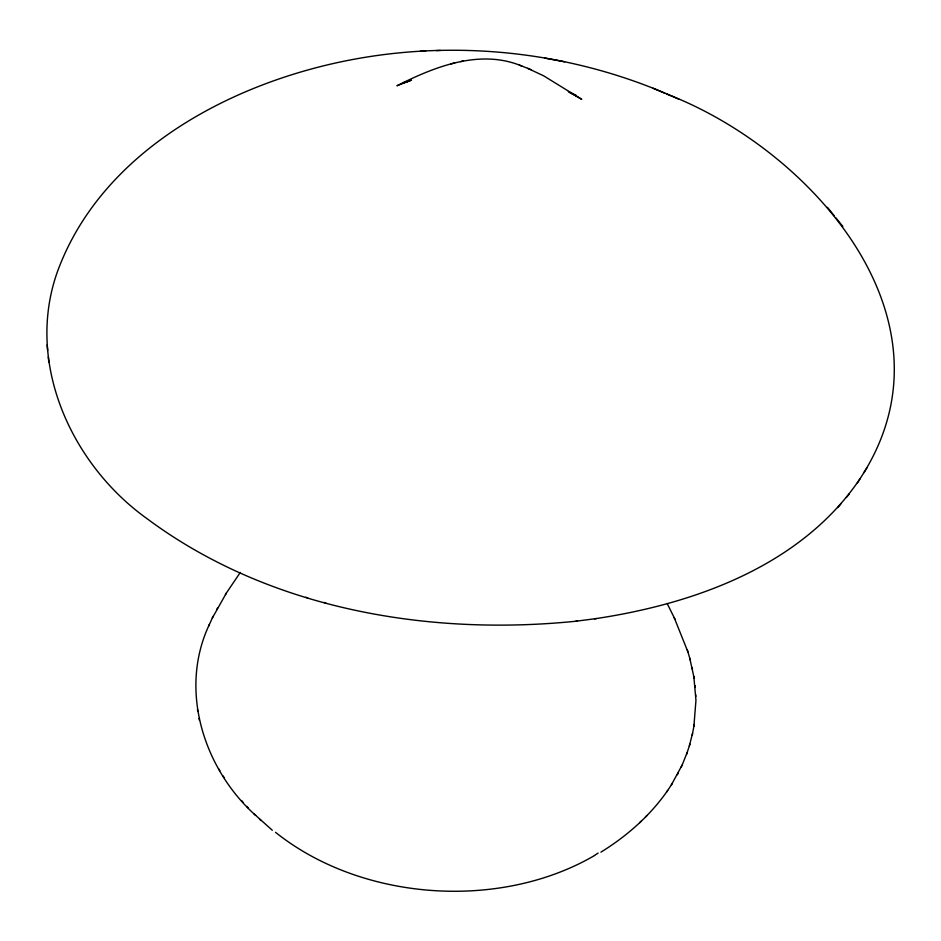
<?xml version="1.0" encoding="UTF-8"?>
<svg xmlns="http://www.w3.org/2000/svg" width="941" height="941" viewBox="0 0 941 941"><rect width="100%" height="100%" fill="white"/><g stroke="black" fill="none" stroke-linecap="round" stroke-linejoin="round"><path stroke-width="1.41" d="M693.893 726.287L695.952 700.316L693.811 676.332M689.33 745.978L692.564 733.345M692.235 735.168L694.235 724.464M671.345 784.923L682.119 765.127L687.106 752.682M686.518 754.47L689.918 744.178M209.408 624.401C178.425 689.659 203.621 768.726 255.611 815.388M212.301 618.084L226.428 592.959L240.32 572.399M208.62 626.141L213.078 616.367M677.355 774.749L678.226 773.02M681.249 766.88L682.119 765.127M863.885 472.664C960.196 316.505 809.401 148.702 666.569 93.994M225.475 594.547L226.428 592.959M216.606 609.65L217.583 608.004M594.5 618.825C694.329 604.004 801.356 565.788 860.133 478.604M857.122 483.392L866.943 467.806M600.923 852.146C626.824 836.149 650.302 815.588 667.663 790.452M666.581 792.075L672.45 783.265M837.761 507.622L840.784 504.07M846.324 497.495L849.405 493.86M639.727 822.622L641.186 821.199M645.502 816.941L646.996 815.471M598.111 853.04L595.982 854.51M595.441 854.875L594.359 855.592M593.806 855.957C498.824 910.782 361.297 900.902 275.548 832.338M411.358 80.197L396.937 85.772C434.542 66.693 480.239 48.579 521.949 66.105M411.488 80.138L402.842 82.949L409.17 81.044M451.127 63.812L454.726 62.988M460.62 61.612L463.372 60.977M679.155 99.405C562.071 45.474 425.32 35.417 301.626 71.751C201.151 101.157 100.581 163.675 60.189 264.503C22.549 356.992 69.116 462.89 146.925 518.585C268.338 609.003 427.602 636.234 575.798 621.248L577.468 621.013M575.798 621.248L596.418 618.566M420.498 51.226L425.65 51.037M436.471 50.579L440.47 50.449M564.576 61.777L544.815 58.095M305.778 597.276L307.672 597.817M324.151 602.463L325.798 602.934M527.678 68.34L543.71 75.856L581.75 99.311L568.34 91.7M519.314 65.082L531.112 69.669M653.089 88.231L664.699 93.218M570.481 92.865L576.445 95.664L569.411 92.194M272.302 830.256L254.07 813.918M259.493 819.093L260.986 820.517M241.59 800.579L243.013 802.144M246.836 806.402L248.212 807.919M827.457 207.361L834.244 215.771M835.855 217.818L842.83 226.463M218.735 768.879L219.818 770.632M223.17 776.043L224.229 777.748M674.179 617.59L687.871 651.784M667.204 603.616L675.05 619.331M689.824 658.441L694.152 678.167M687.33 649.972L690.376 660.288M692.153 667.557L692.494 669.38M197.457 709.526L197.798 711.42M199.022 718.348L199.363 720.218M47.156 344.9L47.673 350.44M48.297 356.851L48.803 362.367M695.093 685.624L695.223 687.506M695.693 694.634L695.822 696.528"/></g></svg>
